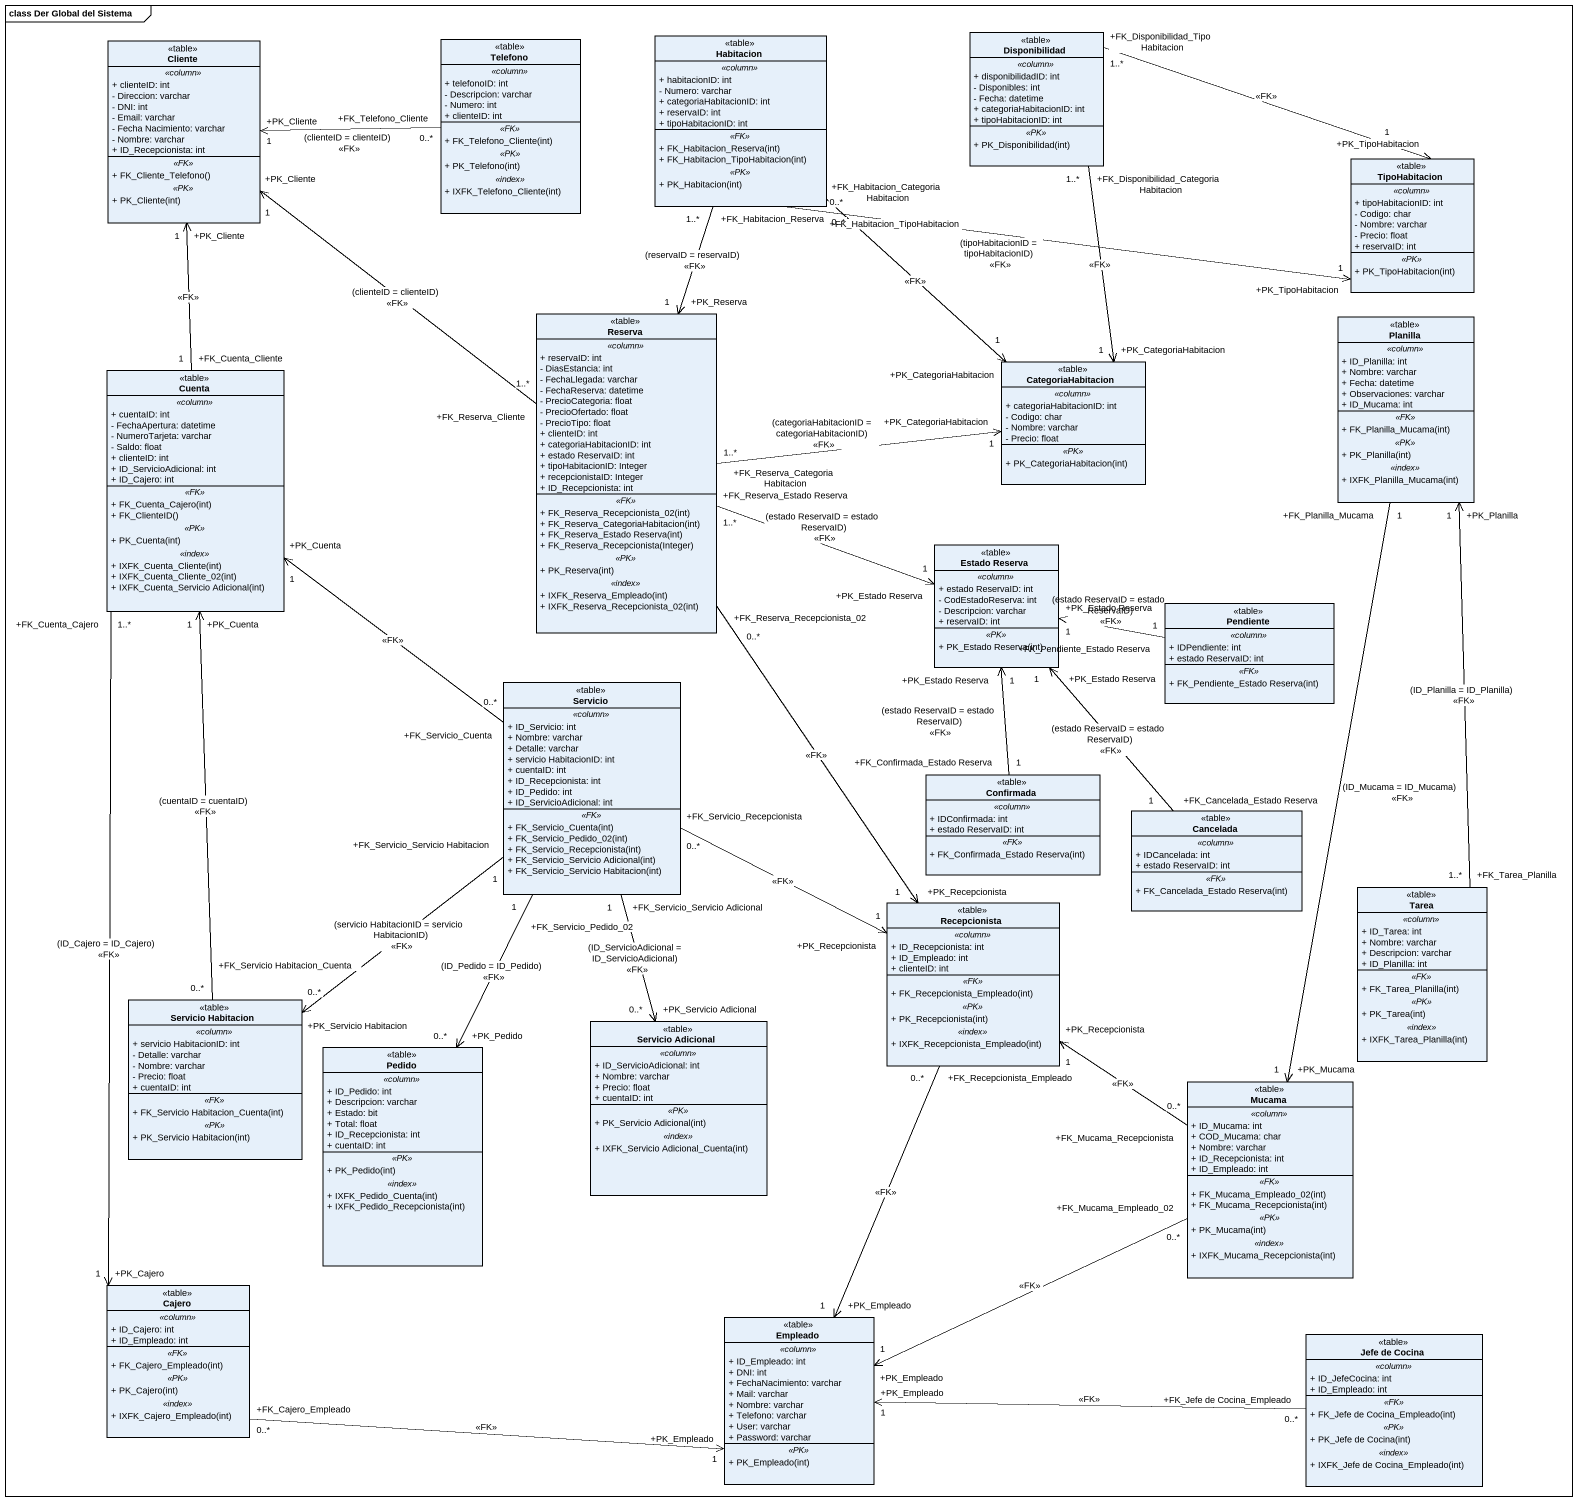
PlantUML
@startuml
mainframe class Der Global del Sistema
hide circle
hide empty members
skinparam classAttributeIconSize 0
class Habitacion <<table>> {
  .. <<column>> ..
  + habitacionID: int
  - Numero: varchar
  + categoriaHabitacionID: int
  + reservaID: int
  + tipoHabitacionID: int
  .. <<FK>> ..
  + FK_Habitacion_Reserva(int)
  + FK_Habitacion_TipoHabitacion(int)
  .. <<PK>> ..
  + PK_Habitacion(int)
}
class Disponibilidad <<table>> {
  .. <<column>> ..
  + disponibilidadID: int
  - Disponibles: int
  - Fecha: datetime
  + categoriaHabitacionID: int
  + tipoHabitacionID: int
  .. <<PK>> ..
  + PK_Disponibilidad(int)
}
class Cliente <<table>> {
  .. <<column>> ..
  + clienteID: int
  - Direccion: varchar
  - DNI: int
  - Email: varchar
  - Fecha Nacimiento: varchar
  - Nombre: varchar
  + ID_Recepcionista: int
  .. <<FK>> ..
  + FK_Cliente_Telefono()
  .. <<PK>> ..
  + PK_Cliente(int)
}
class Telefono <<table>> {
  .. <<column>> ..
  + telefonoID: int
  - Descripcion: varchar
  - Numero: int
  + clienteID: int
  .. <<FK>> ..
  + FK_Telefono_Cliente(int)
  .. <<PK>> ..
  + PK_Telefono(int)
  .. <<index>> ..
  + IXFK_Telefono_Cliente(int)
}
class TipoHabitacion <<table>> {
  .. <<column>> ..
  + tipoHabitacionID: int
  - Codigo: char
  - Nombre: varchar
  - Precio: float
  + reservaID: int
  .. <<PK>> ..
  + PK_TipoHabitacion(int)
}
class Reserva <<table>> {
  .. <<column>> ..
  + reservaID: int
  - DiasEstancia: int
  - FechaLlegada: varchar
  - FechaReserva: datetime
  - PrecioCategoria: float
  - PrecioOfertado: float
  - PrecioTipo: float
  + clienteID: int
  + categoriaHabitacionID: int
  + estado ReservaID: int
  + tipoHabitacionID: Integer
  + recepcionistaID: Integer
  + ID_Recepcionista: int
  .. <<FK>> ..
  + FK_Reserva_Recepcionista_02(int)
  + FK_Reserva_CategoriaHabitacion(int)
  + FK_Reserva_Estado Reserva(int)
  + FK_Reserva_Recepcionista(Integer)
  .. <<PK>> ..
  + PK_Reserva(int)
  .. <<index>> ..
  + IXFK_Reserva_Empleado(int)
  + IXFK_Reserva_Recepcionista_02(int)
}
class Planilla <<table>> {
  .. <<column>> ..
  + ID_Planilla: int
  + Nombre: varchar
  + Fecha: datetime
  + Observaciones: varchar
  + ID_Mucama: int
  .. <<FK>> ..
  + FK_Planilla_Mucama(int)
  .. <<PK>> ..
  + PK_Planilla(int)
  .. <<index>> ..
  + IXFK_Planilla_Mucama(int)
}
class Cuenta <<table>> {
  .. <<column>> ..
  + cuentaID: int
  - FechaApertura: datetime
  - NumeroTarjeta: varchar
  - Saldo: float
  + clienteID: int
  + ID_ServicioAdicional: int
  + ID_Cajero: int
  .. <<FK>> ..
  + FK_Cuenta_Cajero(int)
  + FK_ClienteID()
  .. <<PK>> ..
  + PK_Cuenta(int)
  .. <<index>> ..
  + IXFK_Cuenta_Cliente(int)
  + IXFK_Cuenta_Cliente_02(int)
  + IXFK_Cuenta_Servicio Adicional(int)
}
class CategoriaHabitacion <<table>> {
  .. <<column>> ..
  + categoriaHabitacionID: int
  - Codigo: char
  - Nombre: varchar
  - Precio: float
  .. <<PK>> ..
  + PK_CategoriaHabitacion(int)
}
class "Estado Reserva" as Estado_Reserva <<table>> {
  .. <<column>> ..
  + estado ReservaID: int
  - CodEstadoReserva: int
  - Descripcion: varchar
  + reservaID: int
  .. <<PK>> ..
  + PK_Estado Reserva(int)
}
class Pendiente <<table>> {
  .. <<column>> ..
  + IDPendiente: int
  + estado ReservaID: int
  .. <<FK>> ..
  + FK_Pendiente_Estado Reserva(int)
}
class Servicio <<table>> {
  .. <<column>> ..
  + ID_Servicio: int
  + Nombre: varchar
  + Detalle: varchar
  + servicio HabitacionID: int
  + cuentaID: int
  + ID_Recepcionista: int
  + ID_Pedido: int
  + ID_ServicioAdicional: int
  .. <<FK>> ..
  + FK_Servicio_Cuenta(int)
  + FK_Servicio_Pedido_02(int)
  + FK_Servicio_Recepcionista(int)
  + FK_Servicio_Servicio Adicional(int)
  + FK_Servicio_Servicio Habitacion(int)
}
class Confirmada <<table>> {
  .. <<column>> ..
  + IDConfirmada: int
  + estado ReservaID: int
  .. <<FK>> ..
  + FK_Confirmada_Estado Reserva(int)
}
class Cancelada <<table>> {
  .. <<column>> ..
  + IDCancelada: int
  + estado ReservaID: int
  .. <<FK>> ..
  + FK_Cancelada_Estado Reserva(int)
}
class Tarea <<table>> {
  .. <<column>> ..
  + ID_Tarea: int
  + Nombre: varchar
  + Descripcion: varchar
  + ID_Planilla: int
  .. <<FK>> ..
  + FK_Tarea_Planilla(int)
  .. <<PK>> ..
  + PK_Tarea(int)
  .. <<index>> ..
  + IXFK_Tarea_Planilla(int)
}
class Recepcionista <<table>> {
  .. <<column>> ..
  + ID_Recepcionista: int
  + ID_Empleado: int
  + clienteID: int
  .. <<FK>> ..
  + FK_Recepcionista_Empleado(int)
  .. <<PK>> ..
  + PK_Recepcionista(int)
  .. <<index>> ..
  + IXFK_Recepcionista_Empleado(int)
}
class "Servicio Habitacion" as Servicio_Habitacion <<table>> {
  .. <<column>> ..
  + servicio HabitacionID: int
  - Detalle: varchar
  - Nombre: varchar
  - Precio: float
  + cuentaID: int
  .. <<FK>> ..
  + FK_Servicio Habitacion_Cuenta(int)
  .. <<PK>> ..
  + PK_Servicio Habitacion(int)
}
class "Servicio Adicional" as Servicio_Adicional <<table>> {
  .. <<column>> ..
  + ID_ServicioAdicional: int
  + Nombre: varchar
  + Precio: float
  + cuentaID: int
  .. <<PK>> ..
  + PK_Servicio Adicional(int)
  .. <<index>> ..
  + IXFK_Servicio Adicional_Cuenta(int)
}
class Pedido <<table>> {
  .. <<column>> ..
  + ID_Pedido: int
  + Descripcion: varchar
  + Estado: bit
  + Total: float
  + ID_Recepcionista: int
  + cuentaID: int
  .. <<PK>> ..
  + PK_Pedido(int)
  .. <<index>> ..
  + IXFK_Pedido_Cuenta(int)
  + IXFK_Pedido_Recepcionista(int)
}
class Mucama <<table>> {
  .. <<column>> ..
  + ID_Mucama: int
  + COD_Mucama: char
  + Nombre: varchar
  + ID_Recepcionista: int
  + ID_Empleado: int
  .. <<FK>> ..
  + FK_Mucama_Empleado_02(int)
  + FK_Mucama_Recepcionista(int)
  .. <<PK>> ..
  + PK_Mucama(int)
  .. <<index>> ..
  + IXFK_Mucama_Recepcionista(int)
}
class Cajero <<table>> {
  .. <<column>> ..
  + ID_Cajero: int
  + ID_Empleado: int
  .. <<FK>> ..
  + FK_Cajero_Empleado(int)
  .. <<PK>> ..
  + PK_Cajero(int)
  .. <<index>> ..
  + IXFK_Cajero_Empleado(int)
}
class Empleado <<table>> {
  .. <<column>> ..
  + ID_Empleado: int
  + DNI: int
  + FechaNacimiento: varchar
  + Mail: varchar
  + Nombre: varchar
  + Telefono: varchar
  + User: varchar
  + Password: varchar
  .. <<PK>> ..
  + PK_Empleado(int)
}
class "Jefe de Cocina" as Jefe_de_Cocina <<table>> {
  .. <<column>> ..
  + ID_JefeCocina: int
  + ID_Empleado: int
  .. <<FK>> ..
  + FK_Jefe de Cocina_Empleado(int)
  .. <<PK>> ..
  + PK_Jefe de Cocina(int)
  .. <<index>> ..
  + IXFK_Jefe de Cocina_Empleado(int)
}
Habitacion "+FK_Habitacion_TipoHabitacion\n0..*" -right-> "+PK_TipoHabitacion\n1" TipoHabitacion : (tipoHabitacionID = tipoHabitacionID)\n<<FK>>
Habitacion "+FK_Habitacion_Reserva\n1..*" --> "+PK_Reserva\n1" Reserva : (reservaID = reservaID)\n<<FK>>
Habitacion "+FK_Habitacion_CategoriaHabitacion\n0..*" --> "+PK_CategoriaHabitacion\n1" CategoriaHabitacion : <<FK>>
Disponibilidad "+FK_Disponibilidad_TipoHabitacion\n1..*" -right-> "+PK_TipoHabitacion\n1" TipoHabitacion : <<FK>>
Disponibilidad "+FK_Disponibilidad_CategoriaHabitacion\n1..*" --> "+PK_CategoriaHabitacion\n1" CategoriaHabitacion : <<FK>>
Telefono "+FK_Telefono_Cliente\n0..*" -left-> "+PK_Cliente\n1" Cliente : (clienteID = clienteID)\n<<FK>>
Reserva "+FK_Reserva_Cliente\n1..*" -up-> "+PK_Cliente\n1" Cliente : (clienteID = clienteID)\n<<FK>>
Reserva "+FK_Reserva_CategoriaHabitacion\n1..*" -right-> "+PK_CategoriaHabitacion\n1" CategoriaHabitacion : (categoriaHabitacionID = categoriaHabitacionID)\n<<FK>>
Reserva "+FK_Reserva_Estado Reserva\n1..*" -right-> "+PK_Estado Reserva\n1" Estado_Reserva : (estado ReservaID = estado ReservaID)\n<<FK>>
Reserva "+FK_Reserva_Recepcionista_02\n0..*" --> "+PK_Recepcionista\n1" Recepcionista : <<FK>>
Planilla "+FK_Planilla_Mucama\n1" --> "+PK_Mucama\n1" Mucama : (ID_Mucama = ID_Mucama)\n<<FK>>
Cuenta "+FK_Cuenta_Cliente\n1" -up-> "+PK_Cliente\n1" Cliente : <<FK>>
Cuenta "+FK_Cuenta_Cajero\n1..*" --> "+PK_Cajero\n1" Cajero : (ID_Cajero = ID_Cajero)\n<<FK>>
Pendiente "+FK_Pendiente_Estado Reserva\n1" -left-> "+PK_Estado Reserva\n1" Estado_Reserva : (estado ReservaID = estado ReservaID)\n<<FK>>
Servicio "+FK_Servicio_Cuenta\n0..*" -up-> "+PK_Cuenta\n1" Cuenta : <<FK>>
Servicio "+FK_Servicio_Recepcionista\n0..*" -right-> "+PK_Recepcionista\n1" Recepcionista : <<FK>>
Servicio "+FK_Servicio_Servicio Habitacion\n1" --> "+PK_Servicio Habitacion\n0..*" Servicio_Habitacion : (servicio HabitacionID = servicio HabitacionID)\n<<FK>>
Servicio "+FK_Servicio_Servicio Adicional\n1" --> "+PK_Servicio Adicional\n0..*" Servicio_Adicional : (ID_ServicioAdicional = ID_ServicioAdicional)\n<<FK>>
Servicio "+FK_Servicio_Pedido_02\n1" --> "+PK_Pedido\n0..*" Pedido : (ID_Pedido = ID_Pedido)\n<<FK>>
Confirmada "+FK_Confirmada_Estado Reserva\n1" -up-> "+PK_Estado Reserva\n1" Estado_Reserva : (estado ReservaID = estado ReservaID)\n<<FK>>
Cancelada "+FK_Cancelada_Estado Reserva\n1" -up-> "+PK_Estado Reserva\n1" Estado_Reserva : (estado ReservaID = estado ReservaID)\n<<FK>>
Tarea "+FK_Tarea_Planilla\n1..*" -up-> "+PK_Planilla\n1" Planilla : (ID_Planilla = ID_Planilla)\n<<FK>>
Recepcionista "+FK_Recepcionista_Empleado\n0..*" --> "+PK_Empleado\n1" Empleado : <<FK>>
Servicio_Habitacion "+FK_Servicio Habitacion_Cuenta\n0..*" -up-> "+PK_Cuenta\n1" Cuenta : (cuentaID = cuentaID)\n<<FK>>
Mucama "+FK_Mucama_Recepcionista\n0..*" -up-> "+PK_Recepcionista\n1" Recepcionista : <<FK>>
Mucama "+FK_Mucama_Empleado_02\n0..*" -left-> "+PK_Empleado\n1" Empleado : <<FK>>
Cajero "+FK_Cajero_Empleado\n0..*" -right-> "+PK_Empleado\n1" Empleado : <<FK>>
Jefe_de_Cocina "+FK_Jefe de Cocina_Empleado\n0..*" -left-> "+PK_Empleado\n1" Empleado : <<FK>>
@enduml
